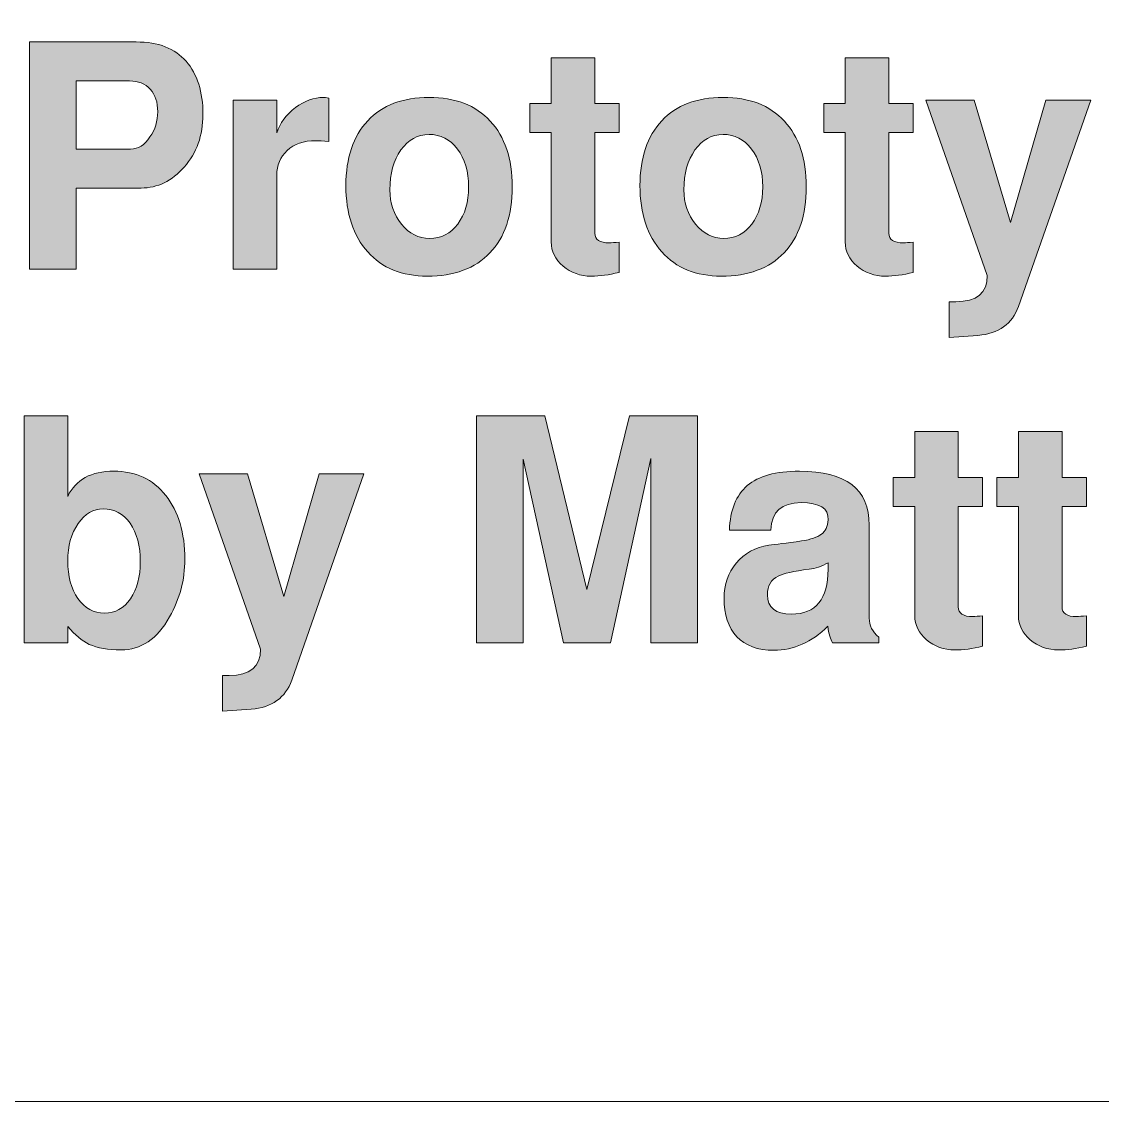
# Model space of a CAD drawing. Header units: inches. Extents: x 0.74 to 7.95, y -5.44 to -0.45.
# Drawn here: x 5.6195 to 6.0532, y -5.4444 to -5.0111 of the extents above; entities that cross this region are included whole.
import ezdxf

# ---------------------------------------------------------------- set-up
doc = ezdxf.new("R2010")
doc.units = ezdxf.units.IN
doc.header["$MEASUREMENT"] = 0
doc.layers.add('Layer 1', color=7, linetype='Continuous')

# ---------------------------------------------------------------- blocks, each defined once
blk = doc.blocks.new('block 85')
at = {"layer": 'Layer 1', "true_color": 0xed1f24}
h = blk.add_hatch(color=240, dxfattribs=at)
h.dxf.hatch_style = 2
edge = h.paths.add_edge_path()
edge.add_spline(control_points=[(5.69227, -5.04841), (5.69227, -5.05682), (5.68977, -5.06384), (5.68477, -5.06947), (5.67977, -5.07509), (5.67402, -5.07791), (5.66751, -5.07791), (5.66751, -5.07791), (5.64139, -5.07791), (5.64139, -5.07791), (5.64139, -5.07791), (5.64139, -5.11041), (5.64139, -5.11041), (5.64139, -5.11041), (5.62264, -5.11041), (5.62264, -5.11041), (5.62264, -5.11041), (5.62264, -5.01928), (5.62264, -5.01928), (5.62264, -5.01928), (5.66551, -5.01928), (5.66551, -5.01928), (5.67435, -5.01928), (5.68102, -5.02186), (5.68551, -5.02703), (5.69002, -5.0322), (5.69227, -5.03933), (5.69227, -5.04841)], knot_values=[0, 0, 0, 0, 1, 1, 1, 2, 2, 2, 3, 3, 3, 4, 4, 4, 5, 5, 5, 6, 6, 6, 7, 7, 7, 8, 8, 8, 9, 9, 9, 9], degree=3, periodic=1)
edge = h.paths.add_edge_path()
edge.add_spline(control_points=[(5.67414, -5.04728), (5.67414, -5.04353), (5.67314, -5.04053), (5.67114, -5.03828), (5.66914, -5.03603), (5.66635, -5.03491), (5.66277, -5.03491), (5.66277, -5.03491), (5.64139, -5.03491), (5.64139, -5.03491), (5.64139, -5.03491), (5.64139, -5.06228), (5.64139, -5.06228), (5.64139, -5.06228), (5.66326, -5.06228), (5.66326, -5.06228), (5.66627, -5.06228), (5.66885, -5.06066), (5.67101, -5.05741), (5.6731, -5.0544), (5.67414, -5.05103), (5.67414, -5.04728)], knot_values=[0, 0, 0, 0, 1, 1, 1, 2, 2, 2, 3, 3, 3, 4, 4, 4, 5, 5, 5, 6, 6, 6, 7, 7, 7, 7], degree=3, periodic=1)
h = blk.add_hatch(color=240, dxfattribs=at)
h.dxf.hatch_style = 2
edge = h.paths.add_edge_path()
edge.add_spline(control_points=[(5.85927, -5.11178), (5.85518, -5.11278), (5.85147, -5.11328), (5.84814, -5.11328), (5.84373, -5.11328), (5.83994, -5.11192), (5.83677, -5.10922), (5.8336, -5.10651), (5.83202, -5.10328), (5.83202, -5.09953), (5.83202, -5.09953), (5.83202, -5.05566), (5.83202, -5.05566), (5.83202, -5.05566), (5.82339, -5.05566), (5.82339, -5.05566), (5.82339, -5.05566), (5.82339, -5.04403), (5.82339, -5.04403), (5.82339, -5.04403), (5.83202, -5.04403), (5.83202, -5.04403), (5.83202, -5.04403), (5.83202, -5.02566), (5.83202, -5.02566), (5.83202, -5.02566), (5.84952, -5.02566), (5.84952, -5.02566), (5.84952, -5.02566), (5.84952, -5.04403), (5.84952, -5.04403), (5.84952, -5.04403), (5.85927, -5.04403), (5.85927, -5.04403), (5.85927, -5.04403), (5.85927, -5.05566), (5.85927, -5.05566), (5.85927, -5.05566), (5.84952, -5.05566), (5.84952, -5.05566), (5.84952, -5.05566), (5.84952, -5.09603), (5.84952, -5.09603), (5.84952, -5.09861), (5.85147, -5.09991), (5.85539, -5.09991), (5.85631, -5.09983), (5.8576, -5.09974), (5.85927, -5.09966), (5.85927, -5.09966), (5.85927, -5.11178), (5.85927, -5.11178)], knot_values=[0, 0, 0, 0, 1, 1, 1, 2, 2, 2, 3, 3, 3, 4, 4, 4, 5, 5, 5, 6, 6, 6, 7, 7, 7, 8, 8, 8, 9, 9, 9, 10, 10, 10, 11, 11, 11, 12, 12, 12, 13, 13, 13, 14, 14, 14, 15, 15, 15, 16, 16, 16, 17, 17, 17, 17], degree=3, periodic=1)
h = blk.add_hatch(color=240, dxfattribs=at)
h.dxf.hatch_style = 2
edge = h.paths.add_edge_path()
edge.add_spline(control_points=[(5.97727, -5.11178), (5.97319, -5.11278), (5.96948, -5.11328), (5.96615, -5.11328), (5.96173, -5.11328), (5.95794, -5.11192), (5.95477, -5.10922), (5.95161, -5.10651), (5.95002, -5.10328), (5.95002, -5.09953), (5.95002, -5.09953), (5.95002, -5.05566), (5.95002, -5.05566), (5.95002, -5.05566), (5.94139, -5.05566), (5.94139, -5.05566), (5.94139, -5.05566), (5.94139, -5.04403), (5.94139, -5.04403), (5.94139, -5.04403), (5.95002, -5.04403), (5.95002, -5.04403), (5.95002, -5.04403), (5.95002, -5.02566), (5.95002, -5.02566), (5.95002, -5.02566), (5.96752, -5.02566), (5.96752, -5.02566), (5.96752, -5.02566), (5.96752, -5.04403), (5.96752, -5.04403), (5.96752, -5.04403), (5.97727, -5.04403), (5.97727, -5.04403), (5.97727, -5.04403), (5.97727, -5.05566), (5.97727, -5.05566), (5.97727, -5.05566), (5.96752, -5.05566), (5.96752, -5.05566), (5.96752, -5.05566), (5.96752, -5.09603), (5.96752, -5.09603), (5.96752, -5.09861), (5.96948, -5.09991), (5.9734, -5.09991), (5.97431, -5.09983), (5.97561, -5.09974), (5.97727, -5.09966), (5.97727, -5.09966), (5.97727, -5.11178), (5.97727, -5.11178)], knot_values=[0, 0, 0, 0, 1, 1, 1, 2, 2, 2, 3, 3, 3, 4, 4, 4, 5, 5, 5, 6, 6, 6, 7, 7, 7, 8, 8, 8, 9, 9, 9, 10, 10, 10, 11, 11, 11, 12, 12, 12, 13, 13, 13, 14, 14, 14, 15, 15, 15, 16, 16, 16, 17, 17, 17, 17], degree=3, periodic=1)
h = blk.add_hatch(color=240, dxfattribs=at)
h.dxf.hatch_style = 2
edge = h.paths.add_edge_path()
edge.add_spline(control_points=[(5.74276, -5.05928), (5.74043, -5.05903), (5.73872, -5.05891), (5.73764, -5.05891), (5.73272, -5.05891), (5.72887, -5.06022), (5.72607, -5.06285), (5.72328, -5.06547), (5.72189, -5.06878), (5.72189, -5.07278), (5.72189, -5.07278), (5.72189, -5.11041), (5.72189, -5.11041), (5.72189, -5.11041), (5.70439, -5.11041), (5.70439, -5.11041), (5.70439, -5.11041), (5.70439, -5.04266), (5.70439, -5.04266), (5.70439, -5.04266), (5.72189, -5.04266), (5.72189, -5.04266), (5.72189, -5.04266), (5.72189, -5.05578), (5.72189, -5.05578), (5.72314, -5.05178), (5.72564, -5.04841), (5.72939, -5.04565), (5.73314, -5.04291), (5.73689, -5.04153), (5.74064, -5.04153), (5.74105, -5.04153), (5.74177, -5.04161), (5.74276, -5.04178), (5.74276, -5.04178), (5.74276, -5.05928), (5.74276, -5.05928)], knot_values=[0, 0, 0, 0, 1, 1, 1, 2, 2, 2, 3, 3, 3, 4, 4, 4, 5, 5, 5, 6, 6, 6, 7, 7, 7, 8, 8, 8, 9, 9, 9, 10, 10, 10, 11, 11, 11, 12, 12, 12, 12], degree=3, periodic=1)
h = blk.add_hatch(color=240, dxfattribs=at)
h.dxf.hatch_style = 2
edge = h.paths.add_edge_path()
edge.add_spline(control_points=[(5.81639, -5.07741), (5.81639, -5.08883), (5.81341, -5.09766), (5.80745, -5.10391), (5.80149, -5.11015), (5.7931, -5.11328), (5.78226, -5.11328), (5.77218, -5.11328), (5.76422, -5.11003), (5.75839, -5.10353), (5.75256, -5.09703), (5.74964, -5.08816), (5.74964, -5.0769), (5.74964, -5.06582), (5.75256, -5.05716), (5.75839, -5.0509), (5.76422, -5.04466), (5.77243, -5.04153), (5.78301, -5.04153), (5.79351, -5.04153), (5.8017, -5.0447), (5.80758, -5.05103), (5.81345, -5.05737), (5.81639, -5.06616), (5.81639, -5.07741)], knot_values=[0, 0, 0, 0, 1, 1, 1, 2, 2, 2, 3, 3, 3, 4, 4, 4, 5, 5, 5, 6, 6, 6, 7, 7, 7, 8, 8, 8, 8], degree=3, periodic=1)
edge = h.paths.add_edge_path()
edge.add_spline(control_points=[(5.79889, -5.07747), (5.79889, -5.07123), (5.79739, -5.06617), (5.79439, -5.06226), (5.79139, -5.05836), (5.7876, -5.0564), (5.78301, -5.0564), (5.77843, -5.0564), (5.77466, -5.05849), (5.7717, -5.06264), (5.76874, -5.06679), (5.76727, -5.07211), (5.76727, -5.07859), (5.76727, -5.08399), (5.76883, -5.0886), (5.77195, -5.09242), (5.77508, -5.09625), (5.77884, -5.09816), (5.78326, -5.09816), (5.78785, -5.09816), (5.7916, -5.09623), (5.79451, -5.09236), (5.79743, -5.0885), (5.79889, -5.08354), (5.79889, -5.07747)], knot_values=[0, 0, 0, 0, 1, 1, 1, 2, 2, 2, 3, 3, 3, 4, 4, 4, 5, 5, 5, 6, 6, 6, 7, 7, 7, 8, 8, 8, 8], degree=3, periodic=1)
h = blk.add_hatch(color=240, dxfattribs=at)
h.dxf.hatch_style = 2
edge = h.paths.add_edge_path()
edge.add_spline(control_points=[(5.9344, -5.07741), (5.9344, -5.08883), (5.93142, -5.09766), (5.92546, -5.10391), (5.9195, -5.11015), (5.91111, -5.11328), (5.90027, -5.11328), (5.89018, -5.11328), (5.88223, -5.11003), (5.8764, -5.10353), (5.87056, -5.09703), (5.86765, -5.08816), (5.86765, -5.0769), (5.86765, -5.06582), (5.87056, -5.05716), (5.8764, -5.0509), (5.88223, -5.04466), (5.89044, -5.04153), (5.90102, -5.04153), (5.91152, -5.04153), (5.91971, -5.0447), (5.92558, -5.05103), (5.93146, -5.05737), (5.9344, -5.06616), (5.9344, -5.07741)], knot_values=[0, 0, 0, 0, 1, 1, 1, 2, 2, 2, 3, 3, 3, 4, 4, 4, 5, 5, 5, 6, 6, 6, 7, 7, 7, 8, 8, 8, 8], degree=3, periodic=1)
edge = h.paths.add_edge_path()
edge.add_spline(control_points=[(5.9169, -5.07747), (5.9169, -5.07123), (5.9154, -5.06617), (5.91239, -5.06226), (5.9094, -5.05836), (5.90561, -5.0564), (5.90102, -5.0564), (5.89644, -5.0564), (5.89267, -5.05849), (5.88971, -5.06264), (5.88675, -5.06679), (5.88527, -5.07211), (5.88527, -5.07859), (5.88527, -5.08399), (5.88683, -5.0886), (5.88996, -5.09242), (5.89309, -5.09625), (5.89685, -5.09816), (5.90127, -5.09816), (5.90586, -5.09816), (5.90961, -5.09623), (5.91252, -5.09236), (5.91544, -5.0885), (5.9169, -5.08354), (5.9169, -5.07747)], knot_values=[0, 0, 0, 0, 1, 1, 1, 2, 2, 2, 3, 3, 3, 4, 4, 4, 5, 5, 5, 6, 6, 6, 7, 7, 7, 8, 8, 8, 8], degree=3, periodic=1)
h = blk.add_hatch(color=240, dxfattribs=at)
h.dxf.hatch_style = 2
edge = h.paths.add_edge_path()
edge.add_spline(control_points=[(6.04852, -5.04266), (6.04852, -5.04266), (6.01952, -5.12541), (6.01952, -5.12541), (6.01702, -5.13249), (6.0116, -5.13637), (6.00328, -5.13703), (6.00328, -5.13703), (5.99177, -5.13791), (5.99177, -5.13791), (5.99177, -5.13791), (5.99177, -5.12353), (5.99177, -5.12353), (5.99177, -5.12353), (5.9944, -5.12353), (5.9944, -5.12353), (6.00281, -5.12353), (6.00703, -5.12003), (6.00703, -5.11303), (6.00703, -5.11303), (5.98239, -5.04266), (5.98239, -5.04266), (5.98239, -5.04266), (6.00177, -5.04266), (6.00177, -5.04266), (6.00177, -5.04266), (6.0164, -5.09178), (6.0164, -5.09178), (6.0164, -5.09178), (6.03052, -5.04266), (6.03052, -5.04266), (6.03052, -5.04266), (6.04852, -5.04266), (6.04852, -5.04266)], knot_values=[0, 0, 0, 0, 1, 1, 1, 2, 2, 2, 3, 3, 3, 4, 4, 4, 5, 5, 5, 6, 6, 6, 7, 7, 7, 8, 8, 8, 9, 9, 9, 10, 10, 10, 11, 11, 11, 11], degree=3, periodic=1)
h = blk.add_hatch(color=240, dxfattribs=at)
h.dxf.hatch_style = 2
edge = h.paths.add_edge_path()
edge.add_spline(control_points=[(5.68502, -5.2269), (5.68502, -5.23507), (5.68297, -5.24278), (5.67889, -5.25003), (5.67389, -5.25886), (5.66739, -5.26328), (5.65939, -5.26328), (5.65422, -5.26328), (5.64997, -5.26253), (5.64664, -5.26103), (5.64372, -5.25961), (5.64085, -5.25724), (5.63801, -5.25391), (5.63801, -5.25391), (5.63801, -5.2604), (5.63801, -5.2604), (5.63801, -5.2604), (5.62052, -5.2604), (5.62052, -5.2604), (5.62052, -5.2604), (5.62052, -5.16928), (5.62052, -5.16928), (5.62052, -5.16928), (5.63801, -5.16928), (5.63801, -5.16928), (5.63801, -5.16928), (5.63801, -5.20165), (5.63801, -5.20165), (5.64126, -5.19491), (5.64743, -5.19153), (5.65651, -5.19153), (5.66526, -5.19153), (5.6722, -5.19478), (5.67733, -5.20128), (5.68245, -5.20778), (5.68502, -5.21632), (5.68502, -5.2269)], knot_values=[0, 0, 0, 0, 1, 1, 1, 2, 2, 2, 3, 3, 3, 4, 4, 4, 5, 5, 5, 6, 6, 6, 7, 7, 7, 8, 8, 8, 9, 9, 9, 10, 10, 10, 11, 11, 11, 12, 12, 12, 12], degree=3, periodic=1)
edge = h.paths.add_edge_path()
edge.add_spline(control_points=[(5.66714, -5.22791), (5.66714, -5.22149), (5.66577, -5.21634), (5.66303, -5.21246), (5.66029, -5.20859), (5.65668, -5.20665), (5.6522, -5.20665), (5.6483, -5.20665), (5.64497, -5.20863), (5.64218, -5.21259), (5.6394, -5.21655), (5.63801, -5.22153), (5.63801, -5.22753), (5.63801, -5.2337), (5.63938, -5.23874), (5.64212, -5.24266), (5.64486, -5.24657), (5.64842, -5.24853), (5.65283, -5.24853), (5.65706, -5.24853), (5.6605, -5.24659), (5.66316, -5.24272), (5.66581, -5.23884), (5.66714, -5.2339), (5.66714, -5.22791)], knot_values=[0, 0, 0, 0, 1, 1, 1, 2, 2, 2, 3, 3, 3, 4, 4, 4, 5, 5, 5, 6, 6, 6, 7, 7, 7, 8, 8, 8, 8], degree=3, periodic=1)
h = blk.add_hatch(color=240, dxfattribs=at)
h.dxf.hatch_style = 2
h.paths.add_polyline_path([(5.89077, -5.2604), (5.87202, -5.2604), (5.87202, -5.1864), (5.85577, -5.2604), (5.83702, -5.2604), (5.82077, -5.18678), (5.82077, -5.2604), (5.80202, -5.2604), (5.80202, -5.16928), (5.82945, -5.16928), (5.84639, -5.23904), (5.8635, -5.16928), (5.89077, -5.16928)])
h = blk.add_hatch(color=240, dxfattribs=at)
h.dxf.hatch_style = 2
edge = h.paths.add_edge_path()
edge.add_spline(control_points=[(6.00515, -5.26178), (6.00106, -5.26278), (5.99736, -5.26328), (5.99403, -5.26328), (5.98961, -5.26328), (5.98582, -5.26192), (5.98265, -5.25922), (5.97949, -5.25651), (5.9779, -5.25328), (5.9779, -5.24953), (5.9779, -5.24953), (5.9779, -5.20565), (5.9779, -5.20565), (5.9779, -5.20565), (5.96927, -5.20565), (5.96927, -5.20565), (5.96927, -5.20565), (5.96927, -5.19403), (5.96927, -5.19403), (5.96927, -5.19403), (5.9779, -5.19403), (5.9779, -5.19403), (5.9779, -5.19403), (5.9779, -5.17565), (5.9779, -5.17565), (5.9779, -5.17565), (5.9954, -5.17565), (5.9954, -5.17565), (5.9954, -5.17565), (5.9954, -5.19403), (5.9954, -5.19403), (5.9954, -5.19403), (6.00515, -5.19403), (6.00515, -5.19403), (6.00515, -5.19403), (6.00515, -5.20565), (6.00515, -5.20565), (6.00515, -5.20565), (5.9954, -5.20565), (5.9954, -5.20565), (5.9954, -5.20565), (5.9954, -5.24603), (5.9954, -5.24603), (5.9954, -5.24861), (5.99736, -5.24991), (6.00127, -5.24991), (6.00219, -5.24982), (6.00349, -5.24974), (6.00515, -5.24965), (6.00515, -5.24965), (6.00515, -5.26178), (6.00515, -5.26178)], knot_values=[0, 0, 0, 0, 1, 1, 1, 2, 2, 2, 3, 3, 3, 4, 4, 4, 5, 5, 5, 6, 6, 6, 7, 7, 7, 8, 8, 8, 9, 9, 9, 10, 10, 10, 11, 11, 11, 12, 12, 12, 13, 13, 13, 14, 14, 14, 15, 15, 15, 16, 16, 16, 17, 17, 17, 17], degree=3, periodic=1)
h = blk.add_hatch(color=240, dxfattribs=at)
h.dxf.hatch_style = 2
edge = h.paths.add_edge_path()
edge.add_spline(control_points=[(6.04678, -5.26178), (6.04269, -5.26278), (6.03898, -5.26328), (6.03565, -5.26328), (6.03124, -5.26328), (6.02745, -5.26192), (6.02428, -5.25922), (6.02111, -5.25651), (6.01952, -5.25328), (6.01952, -5.24953), (6.01952, -5.24953), (6.01952, -5.20565), (6.01952, -5.20565), (6.01952, -5.20565), (6.0109, -5.20565), (6.0109, -5.20565), (6.0109, -5.20565), (6.0109, -5.19403), (6.0109, -5.19403), (6.0109, -5.19403), (6.01952, -5.19403), (6.01952, -5.19403), (6.01952, -5.19403), (6.01952, -5.17565), (6.01952, -5.17565), (6.01952, -5.17565), (6.03703, -5.17565), (6.03703, -5.17565), (6.03703, -5.17565), (6.03703, -5.19403), (6.03703, -5.19403), (6.03703, -5.19403), (6.04678, -5.19403), (6.04678, -5.19403), (6.04678, -5.19403), (6.04678, -5.20565), (6.04678, -5.20565), (6.04678, -5.20565), (6.03703, -5.20565), (6.03703, -5.20565), (6.03703, -5.20565), (6.03703, -5.24603), (6.03703, -5.24603), (6.03703, -5.24861), (6.03898, -5.24991), (6.0429, -5.24991), (6.04382, -5.24982), (6.04511, -5.24974), (6.04678, -5.24965), (6.04678, -5.24965), (6.04678, -5.26178), (6.04678, -5.26178)], knot_values=[0, 0, 0, 0, 1, 1, 1, 2, 2, 2, 3, 3, 3, 4, 4, 4, 5, 5, 5, 6, 6, 6, 7, 7, 7, 8, 8, 8, 9, 9, 9, 10, 10, 10, 11, 11, 11, 12, 12, 12, 13, 13, 13, 14, 14, 14, 15, 15, 15, 16, 16, 16, 17, 17, 17, 17], degree=3, periodic=1)
h = blk.add_hatch(color=240, dxfattribs=at)
h.dxf.hatch_style = 2
edge = h.paths.add_edge_path()
edge.add_spline(control_points=[(5.75689, -5.19265), (5.75689, -5.19265), (5.72789, -5.2754), (5.72789, -5.2754), (5.72539, -5.28248), (5.71997, -5.28636), (5.71164, -5.28703), (5.71164, -5.28703), (5.70014, -5.2879), (5.70014, -5.2879), (5.70014, -5.2879), (5.70014, -5.27353), (5.70014, -5.27353), (5.70014, -5.27353), (5.70277, -5.27353), (5.70277, -5.27353), (5.71118, -5.27353), (5.71539, -5.27003), (5.71539, -5.26303), (5.71539, -5.26303), (5.69076, -5.19265), (5.69076, -5.19265), (5.69076, -5.19265), (5.71014, -5.19265), (5.71014, -5.19265), (5.71014, -5.19265), (5.72477, -5.24178), (5.72477, -5.24178), (5.72477, -5.24178), (5.73889, -5.19265), (5.73889, -5.19265), (5.73889, -5.19265), (5.75689, -5.19265), (5.75689, -5.19265)], knot_values=[0, 0, 0, 0, 1, 1, 1, 2, 2, 2, 3, 3, 3, 4, 4, 4, 5, 5, 5, 6, 6, 6, 7, 7, 7, 8, 8, 8, 9, 9, 9, 10, 10, 10, 11, 11, 11, 11], degree=3, periodic=1)
h = blk.add_hatch(color=240, dxfattribs=at)
h.dxf.hatch_style = 2
edge = h.paths.add_edge_path()
edge.add_spline(control_points=[(5.96352, -5.2604), (5.96352, -5.2604), (5.9449, -5.2604), (5.9449, -5.2604), (5.94406, -5.25907), (5.94343, -5.25686), (5.94302, -5.25378), (5.9366, -5.26019), (5.9294, -5.2634), (5.92139, -5.2634), (5.9149, -5.2634), (5.90994, -5.26159), (5.90652, -5.25797), (5.9031, -5.25434), (5.90139, -5.24919), (5.90139, -5.24253), (5.90139, -5.23703), (5.90302, -5.23232), (5.90627, -5.2284), (5.90952, -5.22449), (5.91389, -5.22211), (5.91939, -5.22128), (5.92198, -5.22095), (5.92635, -5.22036), (5.93252, -5.21953), (5.93618, -5.21895), (5.93884, -5.21805), (5.94046, -5.21684), (5.94208, -5.21563), (5.94298, -5.2137), (5.94315, -5.21103), (5.94339, -5.20645), (5.93977, -5.20416), (5.93227, -5.20416), (5.92444, -5.20416), (5.9204, -5.20782), (5.92015, -5.21516), (5.92015, -5.21516), (5.90352, -5.21516), (5.90352, -5.21516), (5.90385, -5.20715), (5.90625, -5.20121), (5.91071, -5.19734), (5.91517, -5.19347), (5.92215, -5.19153), (5.93165, -5.19153), (5.95031, -5.19153), (5.95965, -5.19874), (5.95965, -5.21316), (5.95965, -5.21316), (5.95965, -5.25053), (5.95965, -5.25053), (5.95965, -5.25345), (5.96094, -5.25599), (5.96352, -5.25815), (5.96352, -5.25815), (5.96352, -5.2604), (5.96352, -5.2604)], knot_values=[0, 0, 0, 0, 1, 1, 1, 2, 2, 2, 3, 3, 3, 4, 4, 4, 5, 5, 5, 6, 6, 6, 7, 7, 7, 8, 8, 8, 9, 9, 9, 10, 10, 10, 11, 11, 11, 12, 12, 12, 13, 13, 13, 14, 14, 14, 15, 15, 15, 16, 16, 16, 17, 17, 17, 18, 18, 18, 19, 19, 19, 19], degree=3, periodic=1)
edge = h.paths.add_edge_path()
edge.add_spline(control_points=[(5.94315, -5.2309), (5.94315, -5.2309), (5.94315, -5.22828), (5.94315, -5.22828), (5.94063, -5.2297), (5.93808, -5.23057), (5.93548, -5.2309), (5.92937, -5.23166), (5.92527, -5.23257), (5.92317, -5.23366), (5.92023, -5.23507), (5.91877, -5.23757), (5.91877, -5.24115), (5.91877, -5.24632), (5.922, -5.2489), (5.92845, -5.2489), (5.93825, -5.2489), (5.94315, -5.24291), (5.94315, -5.2309)], knot_values=[0, 0, 0, 0, 1, 1, 1, 2, 2, 2, 3, 3, 3, 4, 4, 4, 5, 5, 5, 6, 6, 6, 6], degree=3, periodic=1)
at = {"layer": 'Layer 1', "lineweight": 0}
blk.add_lwpolyline([(5.89077, -5.2604), (5.87202, -5.2604), (5.87202, -5.1864), (5.85577, -5.2604), (5.83702, -5.2604), (5.82077, -5.18678), (5.82077, -5.2604), (5.80202, -5.2604), (5.80202, -5.16928), (5.82945, -5.16928), (5.84639, -5.23904), (5.8635, -5.16928), (5.89077, -5.16928), (5.89077, -5.2604)], dxfattribs=at)
for points, knots in [([(5.69227, -5.04841), (5.69227, -5.05682), (5.68977, -5.06384), (5.68477, -5.06947), (5.67977, -5.07509), (5.67402, -5.07791), (5.66751, -5.07791), (5.66751, -5.07791), (5.64139, -5.07791), (5.64139, -5.07791), (5.64139, -5.07791), (5.64139, -5.11041), (5.64139, -5.11041), (5.64139, -5.11041), (5.62264, -5.11041), (5.62264, -5.11041), (5.62264, -5.11041), (5.62264, -5.01928), (5.62264, -5.01928), (5.62264, -5.01928), (5.66551, -5.01928), (5.66551, -5.01928), (5.67435, -5.01928), (5.68102, -5.02186), (5.68551, -5.02703), (5.69002, -5.0322), (5.69227, -5.03933), (5.69227, -5.04841)], [0, 0, 0, 0, 1, 1, 1, 2, 2, 2, 3, 3, 3, 4, 4, 4, 5, 5, 5, 6, 6, 6, 7, 7, 7, 8, 8, 8, 9, 9, 9, 9]), ([(5.85927, -5.11178), (5.85518, -5.11278), (5.85147, -5.11328), (5.84814, -5.11328), (5.84373, -5.11328), (5.83994, -5.11192), (5.83677, -5.10922), (5.8336, -5.10651), (5.83202, -5.10328), (5.83202, -5.09953), (5.83202, -5.09953), (5.83202, -5.05566), (5.83202, -5.05566), (5.83202, -5.05566), (5.82339, -5.05566), (5.82339, -5.05566), (5.82339, -5.05566), (5.82339, -5.04403), (5.82339, -5.04403), (5.82339, -5.04403), (5.83202, -5.04403), (5.83202, -5.04403), (5.83202, -5.04403), (5.83202, -5.02566), (5.83202, -5.02566), (5.83202, -5.02566), (5.84952, -5.02566), (5.84952, -5.02566), (5.84952, -5.02566), (5.84952, -5.04403), (5.84952, -5.04403), (5.84952, -5.04403), (5.85927, -5.04403), (5.85927, -5.04403), (5.85927, -5.04403), (5.85927, -5.05566), (5.85927, -5.05566), (5.85927, -5.05566), (5.84952, -5.05566), (5.84952, -5.05566), (5.84952, -5.05566), (5.84952, -5.09603), (5.84952, -5.09603), (5.84952, -5.09861), (5.85147, -5.09991), (5.85539, -5.09991), (5.85631, -5.09983), (5.8576, -5.09974), (5.85927, -5.09966), (5.85927, -5.09966), (5.85927, -5.11178), (5.85927, -5.11178)], [0, 0, 0, 0, 1, 1, 1, 2, 2, 2, 3, 3, 3, 4, 4, 4, 5, 5, 5, 6, 6, 6, 7, 7, 7, 8, 8, 8, 9, 9, 9, 10, 10, 10, 11, 11, 11, 12, 12, 12, 13, 13, 13, 14, 14, 14, 15, 15, 15, 16, 16, 16, 17, 17, 17, 17]), ([(5.97727, -5.11178), (5.97319, -5.11278), (5.96948, -5.11328), (5.96615, -5.11328), (5.96173, -5.11328), (5.95794, -5.11192), (5.95477, -5.10922), (5.95161, -5.10651), (5.95002, -5.10328), (5.95002, -5.09953), (5.95002, -5.09953), (5.95002, -5.05566), (5.95002, -5.05566), (5.95002, -5.05566), (5.94139, -5.05566), (5.94139, -5.05566), (5.94139, -5.05566), (5.94139, -5.04403), (5.94139, -5.04403), (5.94139, -5.04403), (5.95002, -5.04403), (5.95002, -5.04403), (5.95002, -5.04403), (5.95002, -5.02566), (5.95002, -5.02566), (5.95002, -5.02566), (5.96752, -5.02566), (5.96752, -5.02566), (5.96752, -5.02566), (5.96752, -5.04403), (5.96752, -5.04403), (5.96752, -5.04403), (5.97727, -5.04403), (5.97727, -5.04403), (5.97727, -5.04403), (5.97727, -5.05566), (5.97727, -5.05566), (5.97727, -5.05566), (5.96752, -5.05566), (5.96752, -5.05566), (5.96752, -5.05566), (5.96752, -5.09603), (5.96752, -5.09603), (5.96752, -5.09861), (5.96948, -5.09991), (5.9734, -5.09991), (5.97431, -5.09983), (5.97561, -5.09974), (5.97727, -5.09966), (5.97727, -5.09966), (5.97727, -5.11178), (5.97727, -5.11178)], [0, 0, 0, 0, 1, 1, 1, 2, 2, 2, 3, 3, 3, 4, 4, 4, 5, 5, 5, 6, 6, 6, 7, 7, 7, 8, 8, 8, 9, 9, 9, 10, 10, 10, 11, 11, 11, 12, 12, 12, 13, 13, 13, 14, 14, 14, 15, 15, 15, 16, 16, 16, 17, 17, 17, 17]), ([(5.67414, -5.04728), (5.67414, -5.04353), (5.67314, -5.04053), (5.67114, -5.03828), (5.66914, -5.03603), (5.66635, -5.03491), (5.66277, -5.03491), (5.66277, -5.03491), (5.64139, -5.03491), (5.64139, -5.03491), (5.64139, -5.03491), (5.64139, -5.06228), (5.64139, -5.06228), (5.64139, -5.06228), (5.66326, -5.06228), (5.66326, -5.06228), (5.66627, -5.06228), (5.66885, -5.06066), (5.67101, -5.05741), (5.6731, -5.0544), (5.67414, -5.05103), (5.67414, -5.04728)], [0, 0, 0, 0, 1, 1, 1, 2, 2, 2, 3, 3, 3, 4, 4, 4, 5, 5, 5, 6, 6, 6, 7, 7, 7, 7]), ([(5.74276, -5.05928), (5.74043, -5.05903), (5.73872, -5.05891), (5.73764, -5.05891), (5.73272, -5.05891), (5.72887, -5.06022), (5.72607, -5.06285), (5.72328, -5.06547), (5.72189, -5.06878), (5.72189, -5.07278), (5.72189, -5.07278), (5.72189, -5.11041), (5.72189, -5.11041), (5.72189, -5.11041), (5.70439, -5.11041), (5.70439, -5.11041), (5.70439, -5.11041), (5.70439, -5.04266), (5.70439, -5.04266), (5.70439, -5.04266), (5.72189, -5.04266), (5.72189, -5.04266), (5.72189, -5.04266), (5.72189, -5.05578), (5.72189, -5.05578), (5.72314, -5.05178), (5.72564, -5.04841), (5.72939, -5.04565), (5.73314, -5.04291), (5.73689, -5.04153), (5.74064, -5.04153), (5.74105, -5.04153), (5.74177, -5.04161), (5.74276, -5.04178), (5.74276, -5.04178), (5.74276, -5.05928), (5.74276, -5.05928)], [0, 0, 0, 0, 1, 1, 1, 2, 2, 2, 3, 3, 3, 4, 4, 4, 5, 5, 5, 6, 6, 6, 7, 7, 7, 8, 8, 8, 9, 9, 9, 10, 10, 10, 11, 11, 11, 12, 12, 12, 12]), ([(5.81639, -5.07741), (5.81639, -5.08883), (5.81341, -5.09766), (5.80745, -5.10391), (5.80149, -5.11015), (5.7931, -5.11328), (5.78226, -5.11328), (5.77218, -5.11328), (5.76422, -5.11003), (5.75839, -5.10353), (5.75256, -5.09703), (5.74964, -5.08816), (5.74964, -5.0769), (5.74964, -5.06582), (5.75256, -5.05716), (5.75839, -5.0509), (5.76422, -5.04466), (5.77243, -5.04153), (5.78301, -5.04153), (5.79351, -5.04153), (5.8017, -5.0447), (5.80758, -5.05103), (5.81345, -5.05737), (5.81639, -5.06616), (5.81639, -5.07741)], [0, 0, 0, 0, 1, 1, 1, 2, 2, 2, 3, 3, 3, 4, 4, 4, 5, 5, 5, 6, 6, 6, 7, 7, 7, 8, 8, 8, 8]), ([(5.9344, -5.07741), (5.9344, -5.08883), (5.93142, -5.09766), (5.92546, -5.10391), (5.9195, -5.11015), (5.91111, -5.11328), (5.90027, -5.11328), (5.89018, -5.11328), (5.88223, -5.11003), (5.8764, -5.10353), (5.87056, -5.09703), (5.86765, -5.08816), (5.86765, -5.0769), (5.86765, -5.06582), (5.87056, -5.05716), (5.8764, -5.0509), (5.88223, -5.04466), (5.89044, -5.04153), (5.90102, -5.04153), (5.91152, -5.04153), (5.91971, -5.0447), (5.92558, -5.05103), (5.93146, -5.05737), (5.9344, -5.06616), (5.9344, -5.07741)], [0, 0, 0, 0, 1, 1, 1, 2, 2, 2, 3, 3, 3, 4, 4, 4, 5, 5, 5, 6, 6, 6, 7, 7, 7, 8, 8, 8, 8]), ([(6.04852, -5.04266), (6.04852, -5.04266), (6.01952, -5.12541), (6.01952, -5.12541), (6.01702, -5.13249), (6.0116, -5.13637), (6.00328, -5.13703), (6.00328, -5.13703), (5.99177, -5.13791), (5.99177, -5.13791), (5.99177, -5.13791), (5.99177, -5.12353), (5.99177, -5.12353), (5.99177, -5.12353), (5.9944, -5.12353), (5.9944, -5.12353), (6.00281, -5.12353), (6.00703, -5.12003), (6.00703, -5.11303), (6.00703, -5.11303), (5.98239, -5.04266), (5.98239, -5.04266), (5.98239, -5.04266), (6.00177, -5.04266), (6.00177, -5.04266), (6.00177, -5.04266), (6.0164, -5.09178), (6.0164, -5.09178), (6.0164, -5.09178), (6.03052, -5.04266), (6.03052, -5.04266), (6.03052, -5.04266), (6.04852, -5.04266), (6.04852, -5.04266)], [0, 0, 0, 0, 1, 1, 1, 2, 2, 2, 3, 3, 3, 4, 4, 4, 5, 5, 5, 6, 6, 6, 7, 7, 7, 8, 8, 8, 9, 9, 9, 10, 10, 10, 11, 11, 11, 11]), ([(5.79889, -5.07747), (5.79889, -5.07123), (5.79739, -5.06617), (5.79439, -5.06226), (5.79139, -5.05836), (5.7876, -5.0564), (5.78301, -5.0564), (5.77843, -5.0564), (5.77466, -5.05849), (5.7717, -5.06264), (5.76874, -5.06679), (5.76727, -5.07211), (5.76727, -5.07859), (5.76727, -5.08399), (5.76883, -5.0886), (5.77195, -5.09242), (5.77508, -5.09625), (5.77884, -5.09816), (5.78326, -5.09816), (5.78785, -5.09816), (5.7916, -5.09623), (5.79451, -5.09236), (5.79743, -5.0885), (5.79889, -5.08354), (5.79889, -5.07747)], [0, 0, 0, 0, 1, 1, 1, 2, 2, 2, 3, 3, 3, 4, 4, 4, 5, 5, 5, 6, 6, 6, 7, 7, 7, 8, 8, 8, 8]), ([(5.9169, -5.07747), (5.9169, -5.07123), (5.9154, -5.06617), (5.91239, -5.06226), (5.9094, -5.05836), (5.90561, -5.0564), (5.90102, -5.0564), (5.89644, -5.0564), (5.89267, -5.05849), (5.88971, -5.06264), (5.88675, -5.06679), (5.88527, -5.07211), (5.88527, -5.07859), (5.88527, -5.08399), (5.88683, -5.0886), (5.88996, -5.09242), (5.89309, -5.09625), (5.89685, -5.09816), (5.90127, -5.09816), (5.90586, -5.09816), (5.90961, -5.09623), (5.91252, -5.09236), (5.91544, -5.0885), (5.9169, -5.08354), (5.9169, -5.07747)], [0, 0, 0, 0, 1, 1, 1, 2, 2, 2, 3, 3, 3, 4, 4, 4, 5, 5, 5, 6, 6, 6, 7, 7, 7, 8, 8, 8, 8]), ([(5.68502, -5.2269), (5.68502, -5.23507), (5.68297, -5.24278), (5.67889, -5.25003), (5.67389, -5.25886), (5.66739, -5.26328), (5.65939, -5.26328), (5.65422, -5.26328), (5.64997, -5.26253), (5.64664, -5.26103), (5.64372, -5.25961), (5.64085, -5.25724), (5.63801, -5.25391), (5.63801, -5.25391), (5.63801, -5.2604), (5.63801, -5.2604), (5.63801, -5.2604), (5.62052, -5.2604), (5.62052, -5.2604), (5.62052, -5.2604), (5.62052, -5.16928), (5.62052, -5.16928), (5.62052, -5.16928), (5.63801, -5.16928), (5.63801, -5.16928), (5.63801, -5.16928), (5.63801, -5.20165), (5.63801, -5.20165), (5.64126, -5.19491), (5.64743, -5.19153), (5.65651, -5.19153), (5.66526, -5.19153), (5.6722, -5.19478), (5.67733, -5.20128), (5.68245, -5.20778), (5.68502, -5.21632), (5.68502, -5.2269)], [0, 0, 0, 0, 1, 1, 1, 2, 2, 2, 3, 3, 3, 4, 4, 4, 5, 5, 5, 6, 6, 6, 7, 7, 7, 8, 8, 8, 9, 9, 9, 10, 10, 10, 11, 11, 11, 12, 12, 12, 12]), ([(6.00515, -5.26178), (6.00106, -5.26278), (5.99736, -5.26328), (5.99403, -5.26328), (5.98961, -5.26328), (5.98582, -5.26192), (5.98265, -5.25922), (5.97949, -5.25651), (5.9779, -5.25328), (5.9779, -5.24953), (5.9779, -5.24953), (5.9779, -5.20565), (5.9779, -5.20565), (5.9779, -5.20565), (5.96927, -5.20565), (5.96927, -5.20565), (5.96927, -5.20565), (5.96927, -5.19403), (5.96927, -5.19403), (5.96927, -5.19403), (5.9779, -5.19403), (5.9779, -5.19403), (5.9779, -5.19403), (5.9779, -5.17565), (5.9779, -5.17565), (5.9779, -5.17565), (5.9954, -5.17565), (5.9954, -5.17565), (5.9954, -5.17565), (5.9954, -5.19403), (5.9954, -5.19403), (5.9954, -5.19403), (6.00515, -5.19403), (6.00515, -5.19403), (6.00515, -5.19403), (6.00515, -5.20565), (6.00515, -5.20565), (6.00515, -5.20565), (5.9954, -5.20565), (5.9954, -5.20565), (5.9954, -5.20565), (5.9954, -5.24603), (5.9954, -5.24603), (5.9954, -5.24861), (5.99736, -5.24991), (6.00127, -5.24991), (6.00219, -5.24982), (6.00349, -5.24974), (6.00515, -5.24965), (6.00515, -5.24965), (6.00515, -5.26178), (6.00515, -5.26178)], [0, 0, 0, 0, 1, 1, 1, 2, 2, 2, 3, 3, 3, 4, 4, 4, 5, 5, 5, 6, 6, 6, 7, 7, 7, 8, 8, 8, 9, 9, 9, 10, 10, 10, 11, 11, 11, 12, 12, 12, 13, 13, 13, 14, 14, 14, 15, 15, 15, 16, 16, 16, 17, 17, 17, 17]), ([(6.04678, -5.26178), (6.04269, -5.26278), (6.03898, -5.26328), (6.03565, -5.26328), (6.03124, -5.26328), (6.02745, -5.26192), (6.02428, -5.25922), (6.02111, -5.25651), (6.01952, -5.25328), (6.01952, -5.24953), (6.01952, -5.24953), (6.01952, -5.20565), (6.01952, -5.20565), (6.01952, -5.20565), (6.0109, -5.20565), (6.0109, -5.20565), (6.0109, -5.20565), (6.0109, -5.19403), (6.0109, -5.19403), (6.0109, -5.19403), (6.01952, -5.19403), (6.01952, -5.19403), (6.01952, -5.19403), (6.01952, -5.17565), (6.01952, -5.17565), (6.01952, -5.17565), (6.03703, -5.17565), (6.03703, -5.17565), (6.03703, -5.17565), (6.03703, -5.19403), (6.03703, -5.19403), (6.03703, -5.19403), (6.04678, -5.19403), (6.04678, -5.19403), (6.04678, -5.19403), (6.04678, -5.20565), (6.04678, -5.20565), (6.04678, -5.20565), (6.03703, -5.20565), (6.03703, -5.20565), (6.03703, -5.20565), (6.03703, -5.24603), (6.03703, -5.24603), (6.03703, -5.24861), (6.03898, -5.24991), (6.0429, -5.24991), (6.04382, -5.24982), (6.04511, -5.24974), (6.04678, -5.24965), (6.04678, -5.24965), (6.04678, -5.26178), (6.04678, -5.26178)], [0, 0, 0, 0, 1, 1, 1, 2, 2, 2, 3, 3, 3, 4, 4, 4, 5, 5, 5, 6, 6, 6, 7, 7, 7, 8, 8, 8, 9, 9, 9, 10, 10, 10, 11, 11, 11, 12, 12, 12, 13, 13, 13, 14, 14, 14, 15, 15, 15, 16, 16, 16, 17, 17, 17, 17]), ([(5.75689, -5.19265), (5.75689, -5.19265), (5.72789, -5.2754), (5.72789, -5.2754), (5.72539, -5.28248), (5.71997, -5.28636), (5.71164, -5.28703), (5.71164, -5.28703), (5.70014, -5.2879), (5.70014, -5.2879), (5.70014, -5.2879), (5.70014, -5.27353), (5.70014, -5.27353), (5.70014, -5.27353), (5.70277, -5.27353), (5.70277, -5.27353), (5.71118, -5.27353), (5.71539, -5.27003), (5.71539, -5.26303), (5.71539, -5.26303), (5.69076, -5.19265), (5.69076, -5.19265), (5.69076, -5.19265), (5.71014, -5.19265), (5.71014, -5.19265), (5.71014, -5.19265), (5.72477, -5.24178), (5.72477, -5.24178), (5.72477, -5.24178), (5.73889, -5.19265), (5.73889, -5.19265), (5.73889, -5.19265), (5.75689, -5.19265), (5.75689, -5.19265)], [0, 0, 0, 0, 1, 1, 1, 2, 2, 2, 3, 3, 3, 4, 4, 4, 5, 5, 5, 6, 6, 6, 7, 7, 7, 8, 8, 8, 9, 9, 9, 10, 10, 10, 11, 11, 11, 11]), ([(5.96352, -5.2604), (5.96352, -5.2604), (5.9449, -5.2604), (5.9449, -5.2604), (5.94406, -5.25907), (5.94343, -5.25686), (5.94302, -5.25378), (5.9366, -5.26019), (5.9294, -5.2634), (5.92139, -5.2634), (5.9149, -5.2634), (5.90994, -5.26159), (5.90652, -5.25797), (5.9031, -5.25434), (5.90139, -5.24919), (5.90139, -5.24253), (5.90139, -5.23703), (5.90302, -5.23232), (5.90627, -5.2284), (5.90952, -5.22449), (5.91389, -5.22211), (5.91939, -5.22128), (5.92198, -5.22095), (5.92635, -5.22036), (5.93252, -5.21953), (5.93618, -5.21895), (5.93884, -5.21805), (5.94046, -5.21684), (5.94208, -5.21563), (5.94298, -5.2137), (5.94315, -5.21103), (5.94339, -5.20645), (5.93977, -5.20416), (5.93227, -5.20416), (5.92444, -5.20416), (5.9204, -5.20782), (5.92015, -5.21516), (5.92015, -5.21516), (5.90352, -5.21516), (5.90352, -5.21516), (5.90385, -5.20715), (5.90625, -5.20121), (5.91071, -5.19734), (5.91517, -5.19347), (5.92215, -5.19153), (5.93165, -5.19153), (5.95031, -5.19153), (5.95965, -5.19874), (5.95965, -5.21316), (5.95965, -5.21316), (5.95965, -5.25053), (5.95965, -5.25053), (5.95965, -5.25345), (5.96094, -5.25599), (5.96352, -5.25815), (5.96352, -5.25815), (5.96352, -5.2604), (5.96352, -5.2604)], [0, 0, 0, 0, 1, 1, 1, 2, 2, 2, 3, 3, 3, 4, 4, 4, 5, 5, 5, 6, 6, 6, 7, 7, 7, 8, 8, 8, 9, 9, 9, 10, 10, 10, 11, 11, 11, 12, 12, 12, 13, 13, 13, 14, 14, 14, 15, 15, 15, 16, 16, 16, 17, 17, 17, 18, 18, 18, 19, 19, 19, 19]), ([(5.66714, -5.22791), (5.66714, -5.22149), (5.66577, -5.21634), (5.66303, -5.21246), (5.66029, -5.20859), (5.65668, -5.20665), (5.6522, -5.20665), (5.6483, -5.20665), (5.64497, -5.20863), (5.64218, -5.21259), (5.6394, -5.21655), (5.63801, -5.22153), (5.63801, -5.22753), (5.63801, -5.2337), (5.63938, -5.23874), (5.64212, -5.24266), (5.64486, -5.24657), (5.64842, -5.24853), (5.65283, -5.24853), (5.65706, -5.24853), (5.6605, -5.24659), (5.66316, -5.24272), (5.66581, -5.23884), (5.66714, -5.2339), (5.66714, -5.22791)], [0, 0, 0, 0, 1, 1, 1, 2, 2, 2, 3, 3, 3, 4, 4, 4, 5, 5, 5, 6, 6, 6, 7, 7, 7, 8, 8, 8, 8]), ([(5.94315, -5.2309), (5.94315, -5.2309), (5.94315, -5.22828), (5.94315, -5.22828), (5.94063, -5.2297), (5.93808, -5.23057), (5.93548, -5.2309), (5.92937, -5.23166), (5.92527, -5.23257), (5.92317, -5.23366), (5.92023, -5.23507), (5.91877, -5.23757), (5.91877, -5.24115), (5.91877, -5.24632), (5.922, -5.2489), (5.92845, -5.2489), (5.93825, -5.2489), (5.94315, -5.24291), (5.94315, -5.2309)], [0, 0, 0, 0, 1, 1, 1, 2, 2, 2, 3, 3, 3, 4, 4, 4, 5, 5, 5, 6, 6, 6, 6])]:
    blk.add_open_spline(points, degree=3, knots=knots, dxfattribs=at)
blk = doc.blocks.new('block 84')
at = {"layer": 'Layer 1'}
blk.add_blockref('block 85', (0, 0), dxfattribs=at)
blk = doc.blocks.new('block 82')
at = {"layer": 'Layer 1'}
blk.add_blockref('block 84', (0, 0), dxfattribs=at)
blk = doc.blocks.new('block 45')
at = {"layer": 'Layer 1', "color": 250, "lineweight": 5, "true_color": 0x221f1f}
blk.add_lwpolyline([(7.95416, -5.44444), (4.61003, -5.44444), (4.61003, -0.45154), (7.95416, -0.45154), (7.95416, -5.44444)], dxfattribs=at)
at = {"layer": 'Layer 1'}
blk.add_blockref('block 82', (0, 0), dxfattribs=at)

msp = doc.modelspace()

# ---------------------------------------------------------------- block references
at = {"layer": 'Layer 1'}
msp.add_blockref('block 45', (0, 0), dxfattribs=at)

doc.saveas('drawing.dxf')
